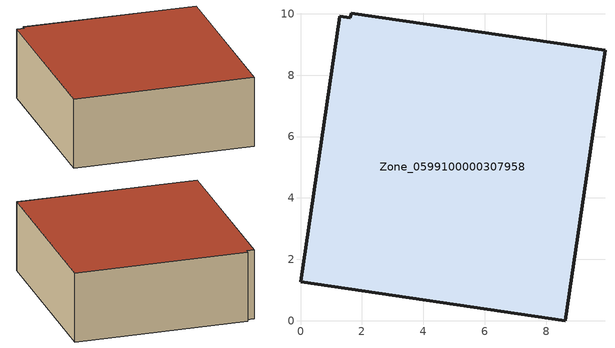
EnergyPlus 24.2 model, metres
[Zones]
Zone_0599100000307958
 floor ground (C_G): 1.66,10.02 9.91,8.8 8.61,0 0,1.28 1.28,9.92 1.63,9.87 z0
 wall outside (C_F): 8.61,0 9.91,8.8 1.66,10.02 1.63,9.87 1.28,9.92 0,1.28 8.61,0 z0:3.44
 roof outside (C_R): 9.91,8.8 1.66,10.02 1.63,9.87 1.28,9.92 0,1.28 8.61,0 z3.44
[BUILDING]
Pand.0599100000307958: North Axis=0; Terrain=City; Loads Convergence Tolerance Value=0.04; Temperature Convergence Tolerance Value=0.4; Solar Distribution=FullExterior; Maximum Number of Warmup Days=25; Minimum Number of Warmup Days=1
[Site:Location]
Rotterdam.The.Hague.AP_ZH_NLD Design_Conditions: Latitude=51.96; Longitude=4.45; Time Zone=1; Elevation=-4.5
[SITE:GROUNDTEMPERATURE:BUILDINGSURFACE]
18, 18, 18, 18, 18, 18, 18, 18, 18, 18, 18, 18
[MATERIAL] Thermal Absorptance=0.9; Solar Absorptance=0.7; Visible Absorptance=0.7
Name | Roughness | Thickness | Conductivity | Density | Specific Heat
G.TC.1946-1964 | MediumSmooth | 0.15 | 1 | 540 | 1210
F.TC.1946-1964 | Rough | 0.3 | 0.857143 | 1920 | 840
R.TC.1946-1964 | MediumRough | 0.2 | 0.235294 | 1500 | 1000
[CONSTRUCTION]
C_G: G.TC.1946-1964
C_F: F.TC.1946-1964
C_R: R.TC.1946-1964
[ZONE]
Zone_0599100000307958: Type=1; Multiplier=1; Ceiling Height=Autocalculate; Volume=Autocalculate; Floor Area=autocalculate; Part of Total Floor Area=Yes
[ZONEINFILTRATION:DESIGNFLOWRATE]
Infil_Zone_0599100000307958: Zone or ZoneList or Space or SpaceList=Zone_0599100000307958; Schedule=AlwaysOn; Design Flow Rate Calculation Method=Flow/Area; Flow Rate per Floor Area=0.003; Constant Term Coefficient=1; Temperature Term Coefficient=0; Velocity Term Coefficient=0; Velocity Squared Term Coefficient=0
[HVACTEMPLATE:ZONE:IDEALLOADSAIRSYSTEM]
Zone_0599100000307958: Maximum Heating Supply Air Temperature=50; Minimum Cooling Supply Air Temperature=13; Maximum Heating Supply Air Humidity Ratio=0.0156; Minimum Cooling Supply Air Humidity Ratio=0.0077; Heating Limit=NoLimit; Cooling Limit=NoLimit; Dehumidification Control Type=ConstantSensibleHeatRatio; Cooling Sensible Heat Ratio=0.7; Dehumidification Setpoint=60; Humidification Control Type=None; Humidification Setpoint=30; Outdoor Air Method=None; Outdoor Air Flow Rate per Person=0.00944; Outdoor Air Flow Rate per Zone Floor Area=0; Outdoor Air Flow Rate per Zone=0; Demand Controlled Ventilation Type=None; Outdoor Air Economizer Type=NoEconomizer; Heat Recovery Type=None; Sensible Heat Recovery Effectiveness=0.7; Latent Heat Recovery Effectiveness=0.65
[ZONECONTROL:THERMOSTAT]
ThermostatControl_Zone_0599100000307958: Zone or ZoneList=Zone_0599100000307958; Control Type Schedule=DualSetpointControlType; Control 1=Thermostat_Zone_0599100000307958; Temperature Difference Between Cutout And Setpoint=0
[THERMOSTATSETPOINT:DUALSETPOINT]
Thermostat_Zone_0599100000307958: Heating Setpoint Temperature Schedule=HeatingSetpoint_Zone_0599100000307958; Cooling Setpoint Temperature Schedule=CoolingSetpoint_Zone_0599100000307958
[SCHEDULE:COMPACT]
HeatingSetpoint_Zone_0599100000307958: Through: 12/31, For: AllDays, Until: 24:00, 21
CoolingSetpoint_Zone_0599100000307958: Through: 12/31, For: AllDays, Until: 24:00, 24
DualSetpointControlType: Through: 12/31, For: AllDays, Until: 24:00, 4
AlwaysOn: Through: 12/31, For: AllDays, Until: 24:00, 1
